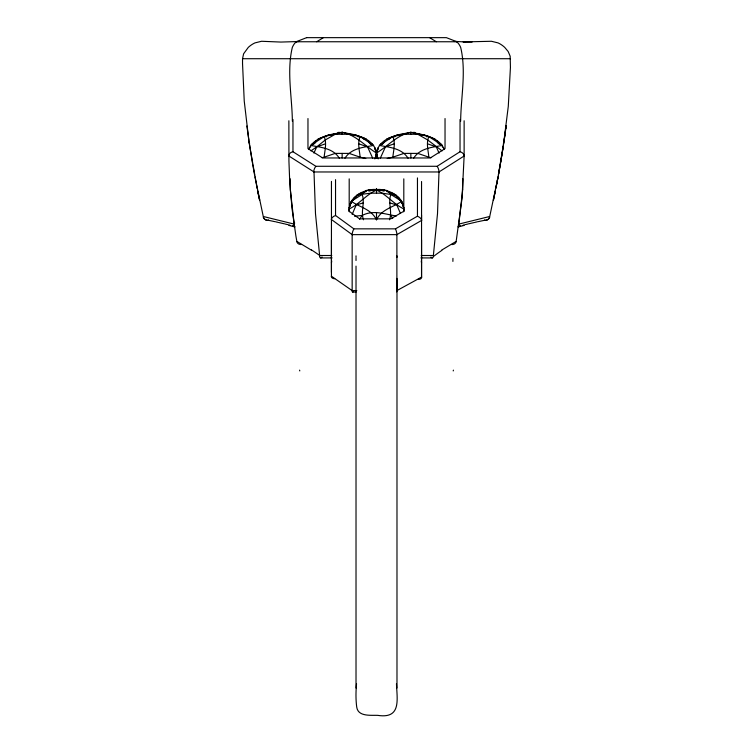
<?xml version="1.0" encoding="UTF-8"?>
<svg xmlns="http://www.w3.org/2000/svg" width="753" height="753" viewBox="0 0 753 753"><rect width="100%" height="100%" fill="white"/><g stroke="black" fill="none" stroke-linecap="round" stroke-linejoin="round"><path stroke-width="1.13" d="M311.347 250.118L296.842 241.393L295.891 235.99L292.089 209.099L289.754 182.424L288.936 161.264L288.87 120.762M308.664 149.546C310.98 142.872 317.822 138.759 324.157 136.594C327.018 143.051 324.741 150.449 324.157 157.17L321.898 157.697M331.452 181.388L331.442 276.219L352.159 290.62L356.818 290.592M331.339 219.556A4.292 2.692 -29.8 0 1 335.537 215.584L335.546 179.647M349.194 178.856L349.194 211.273L359.52 218.85L390.722 218.85L403.806 211.273L403.806 178.856M352.159 290.592L352.159 234.635L331.452 219.528M365.779 158.497L360.132 157.17C359.558 150.449 357.27 143.051 360.132 136.594C368.979 139.023 379.107 147.71 375.625 157.885L376.274 152.887C364.932 146.007 355.755 134.806 342.163 132.321L329.07 134.834L324.157 136.594L310.603 145.423L310.603 147.099M372.923 189.436L366.033 190.509L362.108 194.453C365.384 202.726 360.282 211.753 363.539 219.791M389.461 219.791C392.718 211.753 387.616 202.726 390.892 194.453L386.967 190.509L380.077 189.436M444.336 149.546C439.121 136.764 422.753 134.514 410.865 132.321C397.255 134.787 388.077 146.007 376.726 152.887L377.375 157.885C373.893 147.71 384.021 139.023 392.868 136.594C395.73 143.051 393.442 150.449 392.868 157.17L387.221 158.497M421.548 181.52L421.548 220.45L396.887 234.635L396.887 290.592L421.548 277.104M421.548 214.897L421.548 277.019L421.548 239.962M431.102 157.697L428.843 157.17C428.259 150.449 425.982 143.051 428.843 136.594L410.865 132.321L397.772 134.834L392.868 136.594L379.314 145.423C389.781 147.381 401.754 148.2 408.07 158.224M464.224 156.022A4.254 3.313 34.1 0 0 460.036 151.824L460.036 119.52M331.442 262.995L331.706 261.018M356.018 257.404L356.028 255.879M458.69 224.761L458.671 225.382L462.69 189.756M298.621 41.519L280.916 42.064L261.555 41.274L254.928 42.902A27.805 25.668 89.7 0 0 248.302 47.373L243.614 53.792L242.532 58.715L242.532 63.563L244.236 101.034L248.791 139.926M294.31 224.761C294.329 226.38 294.395 223.095 294.31 224.592M464.13 120.762L464.13 156.003L438.999 171.966L437.502 213.739L433.37 255.502L421.191 255.502M376.5 188.984L376.491 190.085C366.193 194.66 359.285 204.119 349.194 208.939L349.326 211.762C347.086 181.972 405.933 181.981 403.674 211.762L403.806 208.939C393.715 204.119 386.807 194.66 376.509 190.085L376.5 188.984L376.5 193.163L370.956 193.163L357.186 194.839L357.186 195.959L352.413 200.42L352.413 199.771M462.841 178.715L462.7 189.568M464.13 156.003L462.022 198.406L456.158 241.393L441.653 250.118M324.157 136.594L342.135 132.321L342.144 133.347L342.135 132.321L355.228 134.834L360.132 136.594L373.686 145.423C363.219 147.381 351.246 148.2 344.93 158.224M410.865 132.321L410.856 134.269M460.629 121.261C460.921 96.826 466.399 71.366 460.667 47.373A27.917 10.683 -90 0 0 457.909 42.902L456.026 41.443L454.379 41.519M493.61 199.244L493.384 200.279L493.968 197.521M506.091 126.137L506.157 125.619L505.715 129.083M356.536 683.79C355.83 691.508 355.708 699.349 356.715 707.039C358.004 716.781 370.485 715.115 377.667 715.35C401.481 719.087 397.047 699.546 396.464 683.79M505.922 127.473L505.828 128.217M505.592 130.053L505.8 128.481M505.451 131.107L505.517 130.561M505.291 132.283L505.545 130.373M505.395 131.502L504.915 134.985M505.225 132.744L504.35 138.985M503.38 145.489L508.284 106.371L510.43 67.431L510.176 56.211L508.162 51.496L504.698 47.373A27.805 25.668 -89.7 0 0 498.072 42.902L491.445 41.274L463.123 41.933L472.084 42.064M504.585 137.328L504.811 135.738M504.472 138.147L498.006 177.219L489.732 216.478L458.549 224.168M504.077 140.858L504.209 139.936M502.552 150.798L503.305 145.997M503.813 142.656L503.38 143.607M503.183 146.769L502.072 153.819M502.392 151.805L501.074 159.843M501.583 156.831L501.912 154.826M501.413 157.838L500.566 162.855M500.905 160.85L498.618 173.887M500.218 164.879L499.164 170.884M498.439 174.865L498.806 172.87M497.319 180.861L498.062 176.87L496.161 186.829M362.108 194.453L351.265 201.315L349.326 207.875L349.326 207.226M496.933 182.857L495.756 188.824M495.361 190.801L494.41 195.46M493.686 198.886L495.21 191.573M494.119 196.834L494.26 196.147M378.185 147.569L376.886 152.304L376.886 151.325M352.159 214.454L356.169 204.948L363.134 202.934M313.907 153.094L316.731 146.882L325.428 139.879L335.217 134.269L349.081 134.269L360.132 136.594M380.256 158.281L385.442 146.882L394.139 143.832M374.815 158.892L375.625 157.151M359.642 219.255L362.108 215.462C373.253 209.607 384.981 214.181 396.313 216.017M351.265 201.315C359.849 207.31 371.436 209.193 376.491 219.82C381.564 209.202 393.141 207.31 401.735 201.315L390.892 194.453L382.044 193.163L376.5 193.163M413.632 158.224C419.958 148.2 431.93 147.381 442.397 145.423L442.397 147.099M315.752 140.849L315.752 141.818L312.034 145.009L312.034 144.03M384.463 140.849L384.463 141.818L380.745 145.009L380.745 144.03M357.844 195.441L361.318 193.154L365.233 191.827M310.923 150.882L316.731 146.882L325.437 143.832M460.036 151.73L437.135 166.281L315.865 166.281L292.964 151.73L292.964 119.52M316.674 41.754L323.395 37.65M296.974 41.443L295.091 42.902A27.917 10.683 90 0 0 292.333 47.373C286.601 71.366 292.079 96.836 292.371 121.261M318.001 139.079L329.07 134.834L337.673 133.921M386.703 139.079L397.772 134.834L406.385 133.921M324.157 157.17L335.217 153.396L349.081 153.396L360.132 157.17M392.868 157.17L403.919 153.396L417.783 153.396L428.843 157.17M458.088 226.973L464.055 225.411M458.257 226.408L460.657 225.796M463.048 225.194L464.648 224.799M465.448 224.601L467.839 224.018M468.63 223.829L474.192 222.54M474.983 222.361L477.355 221.824M478.146 221.655L484.461 220.318M375.606 190.057L368.556 190.725L368.556 190.076M392.868 136.594L403.919 134.269L417.783 134.269L427.572 139.879L442.077 150.882M354.522 216.233L362.108 215.462M377.394 190.057L384.444 190.725L384.444 190.076M320.665 257.94L332.082 257.903M242.532 58.715L510.468 58.715M338.022 132.415L340.29 132.415M412.71 132.415L414.978 132.415M288.87 156.003L314.001 171.966L438.999 171.966M352.159 234.635L396.887 234.635M331.809 255.502L319.63 255.502L315.498 213.739L314.001 171.966M352.668 292.042L356.122 292.042M420.918 257.903L432.335 257.94M456.026 41.443L465.326 41.961M390.892 194.453L395.814 194.839L395.814 195.959L400.587 200.42L400.587 199.771M415.327 133.921L423.93 134.834L434.999 139.079M346.615 133.921L355.228 134.834L366.297 139.079M268.539 220.318L274.854 221.655M275.645 221.824L278.017 222.361M278.808 222.54L284.37 223.829M310.603 145.423C321.07 147.381 333.042 148.2 339.368 158.224M285.161 224.018L287.552 224.601M387.767 191.827L391.682 193.154L395.156 195.441M288.352 224.799L289.952 225.194M292.343 225.796L294.743 226.408M288.945 225.411L294.912 226.973M294.451 224.168L263.268 216.478L254.938 176.87M389.866 202.934L396.831 204.948L400.398 213.4M427.563 143.832L436.269 146.882L439.093 153.094M358.861 143.832L367.558 146.882L372.744 158.281M429.605 37.65L436.326 41.754M428.843 136.594L442.397 145.423M440.966 144.03L440.966 145.009L437.248 141.818L437.248 140.849M372.255 144.03L372.255 145.009L368.537 141.818L368.537 140.849M335.546 215.499L353.863 228.846L395.466 228.846L417.454 216.196L417.454 177.915M249.619 143.607L249.187 142.656M390.892 215.462L392.737 218.304M403.674 207.226L403.674 207.875L401.735 201.315M376.114 151.325L376.114 152.304L374.815 147.569M377.375 157.151L378.185 158.892M421.294 261.018L421.548 262.995M259.54 199.922L259.456 199.234L259.616 200.279M259.409 199.31L259.032 197.521M258.881 196.834L258.74 196.147M257.79 191.573L259.314 198.886M258.59 195.46L257.639 190.801M257.234 188.815L249.695 145.997M254.561 174.865L252.782 164.86M252.434 162.855L248.923 140.858M249.657 145.743L246.89 125.996M294.338 225.439L290.329 189.935M290.3 189.568L290.159 178.715M458.681 224.3L458.662 225.439M396.972 255.879L396.982 257.404M445.032 118.541L445.032 148.614L430.311 157.961L322.689 157.961L307.968 148.614L307.968 118.541M443.517 147.569L443.517 148.548M439.244 142.505L439.244 143.239M426.96 136.001L426.96 136.98M420.776 134.533L420.776 135.512M410.856 153.405L410.856 157.979M403.288 205.362L403.288 205.851M402.629 203.385L402.629 204.035M400.925 134.533L400.925 135.512M399.212 198.171L399.212 198.66M397.612 196.524L397.612 197.164M396.982 278.403L396.982 688.016M394.751 136.001L394.751 136.98M393.838 193.756L393.838 194.396M391.682 192.664L391.682 193.154M389.386 191.573L389.386 192.222M389.188 138.138L389.188 139.107M386.967 190.509L386.967 191.629M382.468 142.505L382.468 143.239M381.846 189.681L381.846 190.17M379.192 189.314L379.192 189.963M377.375 149.546L377.375 150.289M376.886 155.137L376.886 156.116M376.5 212.704L376.5 219.801M376.114 155.137L376.114 156.116M375.625 149.546L375.625 150.289M373.808 189.314L373.808 189.963M371.154 189.681L371.154 190.17M370.532 142.505L370.532 143.239M366.033 190.509L366.033 191.629M363.812 138.138L363.812 139.107M363.614 191.573L363.614 192.222M361.318 192.664L361.318 193.154M359.162 193.756L359.162 194.396M358.249 136.001L358.249 136.98M356.018 258.27L356.018 260.5M356.018 266.101L356.018 688.016M355.388 196.524L355.388 197.164M353.788 198.171L353.788 198.66M352.075 134.533L352.075 135.512M350.371 203.385L350.371 204.035M349.712 205.362L349.712 205.851M342.144 132.33L342.144 134.269M342.144 153.405L342.144 157.979M332.224 134.533L332.224 135.512M331.442 239.962L331.442 272.341M326.04 136.001L326.04 136.98M313.756 142.505L313.756 143.239M309.483 147.569L309.483 148.548M484.461 220.187A5.873 5.036 63.1 0 0 489.732 216.986A5.873 5.073 67.8 0 1 484.461 220.262M453.221 370.928A228.818 0.866 -75.9 0 1 453.419 370.137M268.539 220.187A5.873 5.036 -63.1 0 1 263.268 216.986A5.873 5.073 -67.8 0 0 268.539 220.262M299.581 370.137A228.818 0.866 75.9 0 1 299.779 370.928M377.291 158.488A34.13 19.54 0 0 1 376.726 154.93M382.289 144.237A34.13 19.54 0 0 1 383.635 143.145M438.077 143.145A34.13 19.54 0 0 1 439.423 144.237M377.291 158.045A34.13 19.54 0 0 1 376.726 154.497M377.291 150.939A34.13 19.54 0 0 1 378.044 149.113M382.289 143.804A34.13 19.54 0 0 1 384.359 142.176M437.352 142.176A34.13 19.54 0 0 1 440.627 144.934M376.274 154.93A34.13 19.54 0 0 1 375.709 158.488M313.577 144.237A34.13 19.54 0 0 1 314.923 143.145M369.365 143.145A34.13 19.54 0 0 1 370.711 144.237M376.274 154.497A34.13 19.54 0 0 1 375.709 158.045M312.373 144.934A34.13 19.54 0 0 1 315.648 142.176M368.641 142.176A34.13 19.54 0 0 1 370.711 143.804M374.956 149.113A34.13 19.54 0 0 1 375.709 150.939M395.466 228.903A4.226 0.941 75.7 0 1 396.925 234.691M352.112 234.71A4.292 1.12 -73.1 0 1 353.854 228.931M396.925 290.696A5.629 1.233 75.6 0 1 396.709 291.872M421.755 277.198A5.873 3.756 36.3 0 1 418.301 279.372M353.336 291.684A5.713 1.45 -72.6 0 1 352.084 290.762M334.718 278.704A5.77 3.765 -31.5 0 1 331.273 276.379M417.473 216.309A4.377 2.673 33.8 0 1 421.699 220.469M350.249 204.816A27.306 19.954 0 0 1 351.114 202.962M401.886 202.962A27.306 19.954 0 0 1 402.751 204.816M349.307 208.299A27.306 19.954 0 0 1 355.303 197.512M359.294 194.594A27.306 19.954 0 0 1 363.963 192.363M368.989 190.904A27.306 19.954 0 0 1 374.043 190.217M378.957 190.217A27.306 19.954 0 0 1 384.011 190.904M389.037 192.363A27.306 19.954 0 0 1 393.706 194.594M397.697 197.512A27.306 19.954 0 0 1 403.693 208.299M437.135 166.413A4.33 1.497 75.9 0 1 439.046 172.023M313.69 172.296A4.33 1.713 -73.6 0 1 315.865 166.422M288.672 156.04A4.254 3.407 -27.9 0 1 292.964 151.824M452.948 258.345A233.025 16.237 -84 0 1 452.892 261.413M456.233 241.572A5.76 4.659 38.3 0 1 451.433 244.518M301.577 244.471A5.76 4.612 -37.4 0 1 296.767 241.581M294.319 225.919A233.025 18.938 82.6 0 1 294.583 222.672M433.596 256.359A306.471 236.762 63.4 0 1 441.823 250.382M433.408 256.076A5.845 2.052 74.4 0 1 430.951 257.065M311.469 249.911A306.471 237.308 -60.7 0 1 319.884 255.634M322.049 257.008A5.845 2.043 -74 0 1 319.573 256.095M306.603 37.65L296.164 41.754L456.836 41.754L446.397 37.65L306.603 37.65"/></g></svg>
